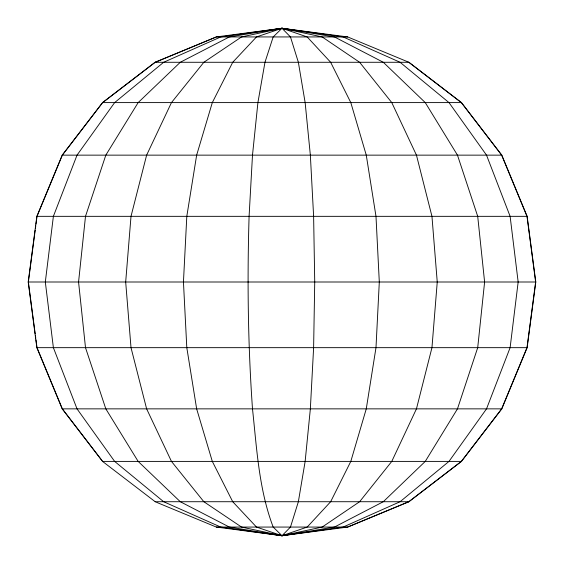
<?xml version="1.0" encoding="UTF-8"?>
<svg xmlns="http://www.w3.org/2000/svg" width="564" height="564" viewBox="0 0 564 564"><rect width="100%" height="100%" fill="white"/><g stroke="black" fill="none" stroke-linecap="round" stroke-linejoin="round"><path stroke-width="0.85" d="M155.192 501.72L102.535 461.401L62.202 408.858L36.85 347.664L28.2 282L36.85 216.336L62.202 155.142L102.535 102.599L155.1 62.28L216.315 36.935L282 28.285L347.685 36.935L408.9 62.28L461.465 102.599L501.798 155.142L527.15 216.336L535.8 282L527.15 347.664L501.798 408.858L461.465 461.401L408.9 501.72L347.685 527.065L282 535.715L216.315 527.065L155.1 501.72L408.9 501.72M35.201 230.161L28.376 282L35.201 333.839M35.426 228.427L35.765 225.84M35.997 224.112L36.907 217.196M37.02 216.336L62.357 155.142L102.133 103.29M102.662 102.599L155.192 62.28L216.357 36.935L347.685 36.935M279.561 29.124L282 28.285L343.123 36.935L400.08 62.28L448.993 102.599L486.52 155.142L510.117 216.336L518.161 282L510.117 347.664L486.52 408.858L448.993 461.401L400.08 501.72L343.123 527.065L282 535.715L220.743 527.065L163.659 501.72L114.64 461.401L77.028 408.858L53.383 347.664L45.317 282L53.383 216.336L77.028 155.142L114.64 102.599L163.659 62.28L220.743 36.935L282 28.285L289.769 29.561M284.467 534.876L282 535.715L229.351 527.065L180.283 501.72L138.152 461.401L105.82 408.858L85.502 347.664L78.565 282L85.502 216.336L105.82 155.142L138.152 102.599L180.283 62.28L229.351 36.935L282 28.285L334.438 36.935L383.301 62.28L425.263 102.599L457.467 155.142L477.708 216.336L484.61 282L477.708 347.664L457.467 408.858L425.263 461.401L383.301 501.72L334.438 527.065L282 535.715L241.54 527.065L203.844 501.72L171.463 461.401L146.626 408.858L131.01 347.664L125.68 282L131.01 216.336L146.626 155.142L171.463 102.599L203.844 62.28L241.54 36.935L282 28.285L285.44 29.025M278.581 29.025L282 28.285L322.178 36.935L359.62 62.28L391.776 102.599L416.451 155.142L431.954 216.336L437.248 282L431.954 347.664L416.451 408.858L391.776 461.401L359.62 501.72L322.178 527.065L282 535.715L278.581 534.975M285.44 534.975L282 535.715L256.493 527.065L232.721 501.72L212.311 461.401L196.653 408.858L186.804 347.664L183.448 282L186.804 216.336L196.653 155.142L212.311 102.599L232.721 62.28L256.493 36.935L282 28.285L284.467 29.124M270.826 30.132L272.546 29.843M274.266 29.561L282 28.285L307.183 36.935L330.652 62.28L350.808 102.599L366.269 155.142L375.991 216.336L379.304 282L375.991 347.664L366.269 408.858L350.808 461.401L330.652 501.72L307.183 527.065L282 535.715L279.561 534.876M155.1 62.28L408.9 62.28M102.535 102.599L461.465 102.599M62.202 155.142L501.798 155.142M36.85 216.336L527.15 216.336M28.2 282L535.8 282M36.85 347.664L527.15 347.664M62.202 408.858L501.798 408.858M102.535 461.401L461.465 461.401M216.315 527.065L347.685 527.065L408.808 501.72L461.338 461.401L501.643 408.858L526.98 347.664L535.624 282L526.98 216.336L501.643 155.142L461.338 102.599L408.808 62.28M291.496 29.843L293.224 30.132M102.133 460.71L62.357 408.858L37.02 347.664M35.426 335.573L35.765 338.16M35.997 339.888L36.907 346.804M249.091 216.336C247.145 280.527 247.963 344.787 252.496 408.858C256.796 448.584 258.848 489.348 273.18 527.065L282 535.715L290.474 527.065L298.363 501.72L305.145 461.401L310.348 408.858L313.619 347.664L314.733 282L313.619 216.336L310.348 155.142L305.145 102.599L298.363 62.28L290.474 36.935L282 28.285L273.18 36.935L264.967 62.28L257.91 102.599L252.496 155.142L249.091 216.336"/></g></svg>
